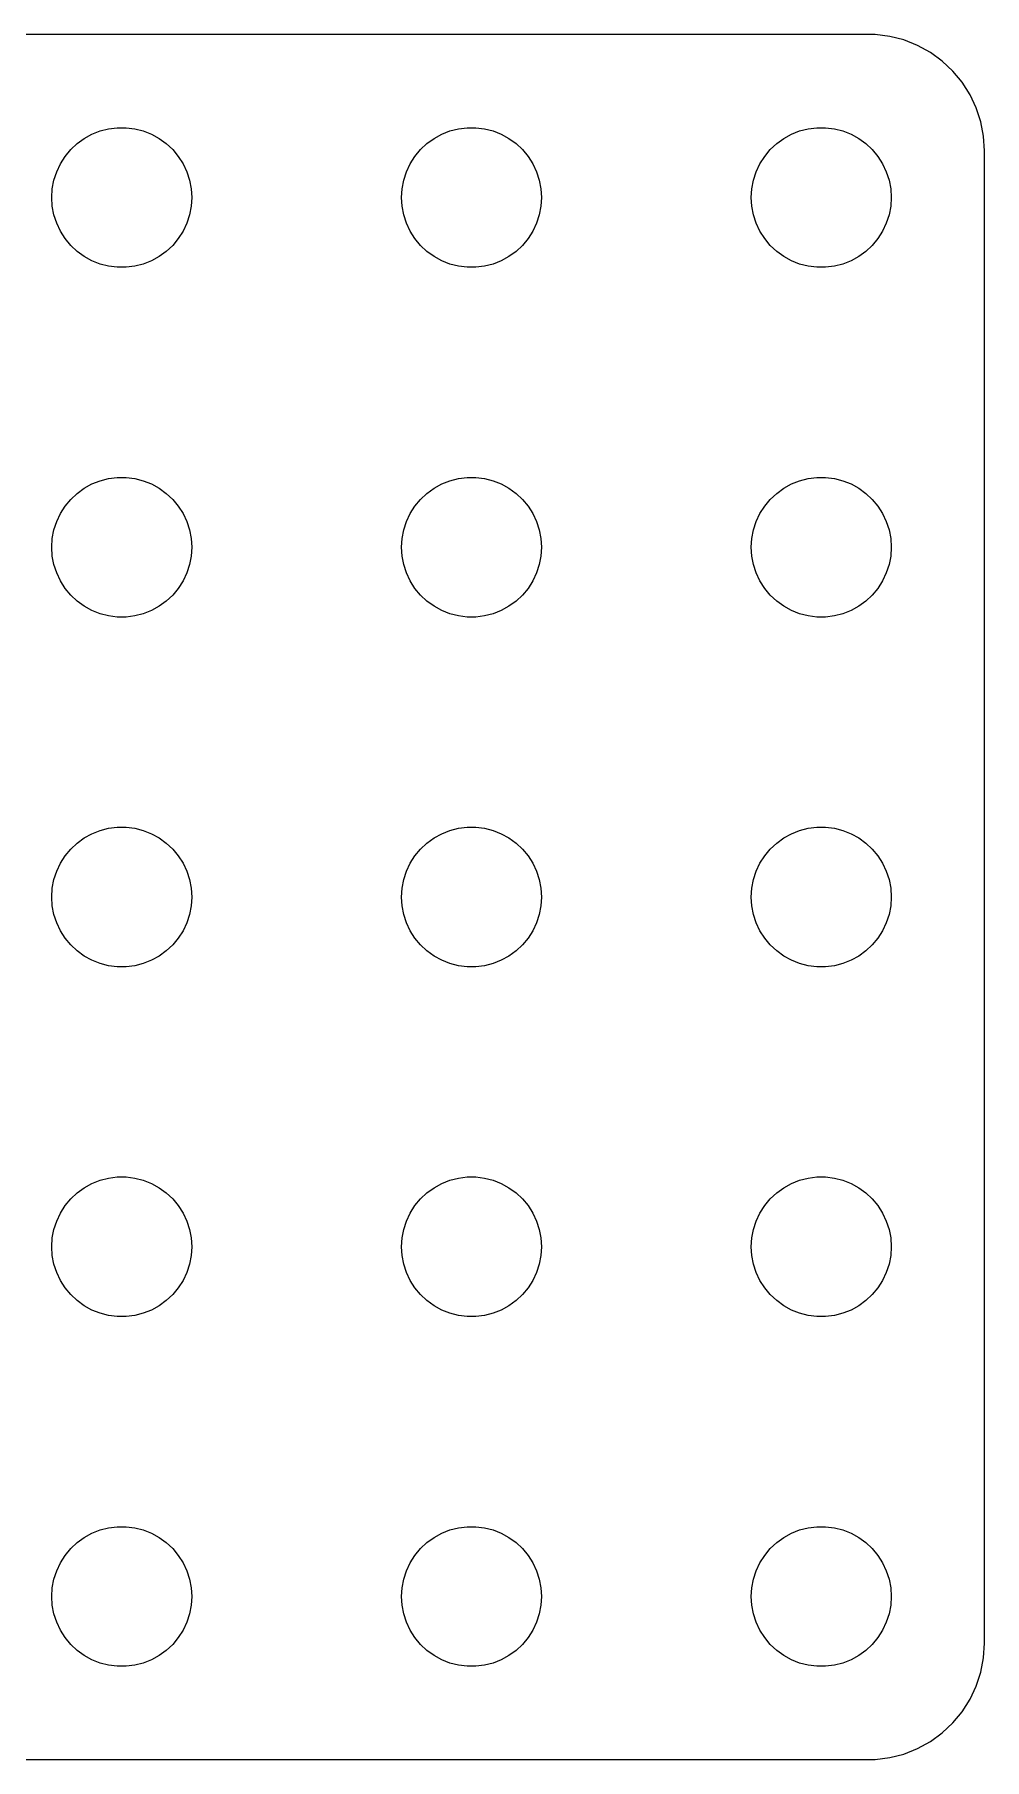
# Model space of a CAD drawing. Header units: metres. Extents: x -37 to 37, y 383 to 793.
# Drawn here: x -3.7 to 37, y 467 to 541 of the extents above; entities that cross this region are included whole.
import ezdxf

# ---------------------------------------------------------------- set-up
doc = ezdxf.new("R2010")
doc.units = ezdxf.units.M

msp = doc.modelspace()

# ---------------------------------------------------------------- linework, layer by layer
for p, q in [((32.3139, 540.99), (-32.3139, 540.99)), ((32.9369, 540.911), (32.3139, 540.99)), ((33.5451, 540.755), (32.9369, 540.911)), ((34.1289, 540.524), (33.5451, 540.755)), ((34.6791, 540.222), (34.1289, 540.524)), ((35.1871, 539.853), (34.6791, 540.222)), ((35.6448, 539.423), (35.1871, 539.853)), ((36.0451, 538.939), (35.6448, 539.423)), ((36.3815, 538.409), (36.0451, 538.939)), ((36.6489, 537.841), (36.3815, 538.409)), ((36.8429, 537.243), (36.6489, 537.841)), ((36.9606, 536.627), (36.8429, 537.243)), ((-1.91226, 536.312), (-1.60747, 536.533)), ((-1.60747, 536.533), (-1.27733, 536.714)), ((-1.27733, 536.714), (-0.92705, 536.853)), ((-0.92705, 536.853), (-0.56213, 536.947)), ((-0.56213, 536.947), (-0.18837, 536.994)), ((-0.18837, 536.994), (0.18837, 536.994)), ((0.18837, 536.994), (0.56213, 536.947)), ((0.56213, 536.947), (0.92705, 536.853)), ((0.92705, 536.853), (1.27733, 536.714)), ((1.27733, 536.714), (1.60747, 536.533)), ((1.60747, 536.533), (1.91226, 536.312)), ((13.0877, 536.312), (13.3925, 536.533)), ((13.3925, 536.533), (13.7227, 536.714)), ((13.7227, 536.714), (14.0729, 536.853)), ((14.0729, 536.853), (14.4379, 536.947)), ((14.4379, 536.947), (14.8116, 536.994)), ((14.8116, 536.994), (15.1884, 536.994)), ((15.1884, 536.994), (15.5621, 536.947)), ((15.5621, 536.947), (15.927, 536.853)), ((15.927, 536.853), (16.2773, 536.714)), ((16.2773, 536.714), (16.6075, 536.533)), ((16.6075, 536.533), (16.9123, 536.312)), ((28.0877, 536.312), (28.3925, 536.533)), ((28.3925, 536.533), (28.7227, 536.714)), ((28.7227, 536.714), (29.0729, 536.853)), ((29.0729, 536.853), (29.4379, 536.947)), ((29.4379, 536.947), (29.8116, 536.994)), ((29.8116, 536.994), (30.1884, 536.994)), ((30.1884, 536.994), (30.5621, 536.947)), ((30.5621, 536.947), (30.927, 536.853)), ((30.927, 536.853), (31.2773, 536.714)), ((31.2773, 536.714), (31.6075, 536.533)), ((31.6075, 536.533), (31.9123, 536.312)), ((37, 536), (36.9606, 536.627)), ((-2.62891, 535.445), (-2.42705, 535.763)), ((-2.42705, 535.763), (-2.1869, 536.054)), ((-2.1869, 536.054), (-1.91226, 536.312)), ((1.91226, 536.312), (2.1869, 536.054)), ((2.1869, 536.054), (2.42705, 535.763)), ((2.42705, 535.763), (2.62891, 535.445)), ((12.3711, 535.445), (12.5729, 535.763)), ((12.5729, 535.763), (12.8131, 536.054)), ((12.8131, 536.054), (13.0877, 536.312)), ((16.9123, 536.312), (17.1869, 536.054)), ((17.1869, 536.054), (17.427, 535.763)), ((17.427, 535.763), (17.6289, 535.445)), ((27.3711, 535.445), (27.5729, 535.763)), ((27.5729, 535.763), (27.8131, 536.054)), ((27.8131, 536.054), (28.0877, 536.312)), ((31.9123, 536.312), (32.1869, 536.054)), ((32.1869, 536.054), (32.427, 535.763)), ((32.427, 535.763), (32.6289, 535.445)), ((37, 472), (37, 536)), ((-2.90575, 534.746), (-2.78932, 535.104)), ((-2.78932, 535.104), (-2.62891, 535.445)), ((2.62891, 535.445), (2.78932, 535.104)), ((2.78932, 535.104), (2.90575, 534.746)), ((12.0942, 534.746), (12.2107, 535.104)), ((12.2107, 535.104), (12.3711, 535.445)), ((17.6289, 535.445), (17.7893, 535.104)), ((17.7893, 535.104), (17.9057, 534.746)), ((27.0942, 534.746), (27.2107, 535.104)), ((27.2107, 535.104), (27.3711, 535.445)), ((32.6289, 535.445), (32.7893, 535.104)), ((32.7893, 535.104), (32.9057, 534.746)), ((-3, 534), (-2.97633, 534.376)), ((-2.97633, 534.376), (-2.90575, 534.746)), ((2.90575, 534.746), (2.97633, 534.376)), ((2.97633, 534.376), (3, 534)), ((12, 534), (12.0237, 534.376)), ((12.0237, 534.376), (12.0942, 534.746)), ((17.9057, 534.746), (17.9763, 534.376)), ((17.9763, 534.376), (18, 534)), ((27, 534), (27.0237, 534.376)), ((27.0237, 534.376), (27.0942, 534.746)), ((32.9057, 534.746), (32.9763, 534.376)), ((32.9763, 534.376), (33, 534)), ((-2.97633, 533.624), (-3, 534)), ((-2.90575, 533.254), (-2.97633, 533.624)), ((2.97633, 533.624), (2.90575, 533.254)), ((3, 534), (2.97633, 533.624)), ((12.0237, 533.624), (12, 534)), ((12.0942, 533.254), (12.0237, 533.624)), ((17.9763, 533.624), (17.9057, 533.254)), ((18, 534), (17.9763, 533.624)), ((27.0237, 533.624), (27, 534)), ((27.0942, 533.254), (27.0237, 533.624)), ((32.9763, 533.624), (32.9057, 533.254)), ((33, 534), (32.9763, 533.624)), ((-2.78932, 532.896), (-2.90575, 533.254)), ((-2.62891, 532.555), (-2.78932, 532.896)), ((2.78932, 532.896), (2.62891, 532.555)), ((2.90575, 533.254), (2.78932, 532.896)), ((12.2107, 532.896), (12.0942, 533.254)), ((12.3711, 532.555), (12.2107, 532.896)), ((17.7893, 532.896), (17.6289, 532.555)), ((17.9057, 533.254), (17.7893, 532.896)), ((27.2107, 532.896), (27.0942, 533.254)), ((27.3711, 532.555), (27.2107, 532.896)), ((32.7893, 532.896), (32.6289, 532.555)), ((32.9057, 533.254), (32.7893, 532.896)), ((-2.42705, 532.237), (-2.62891, 532.555)), ((-2.1869, 531.946), (-2.42705, 532.237)), ((-1.91226, 531.688), (-2.1869, 531.946)), ((2.1869, 531.946), (1.91226, 531.688)), ((2.42705, 532.237), (2.1869, 531.946)), ((2.62891, 532.555), (2.42705, 532.237)), ((12.5729, 532.237), (12.3711, 532.555)), ((12.8131, 531.946), (12.5729, 532.237)), ((13.0877, 531.688), (12.8131, 531.946)), ((17.1869, 531.946), (16.9123, 531.688)), ((17.427, 532.237), (17.1869, 531.946)), ((17.6289, 532.555), (17.427, 532.237)), ((27.5729, 532.237), (27.3711, 532.555)), ((27.8131, 531.946), (27.5729, 532.237)), ((28.0877, 531.688), (27.8131, 531.946)), ((32.1869, 531.946), (31.9123, 531.688)), ((32.427, 532.237), (32.1869, 531.946)), ((32.6289, 532.555), (32.427, 532.237)), ((-1.60747, 531.467), (-1.91226, 531.688)), ((-1.27733, 531.286), (-1.60747, 531.467)), ((-0.92705, 531.147), (-1.27733, 531.286)), ((1.27733, 531.286), (0.92705, 531.147)), ((1.60747, 531.467), (1.27733, 531.286)), ((1.91226, 531.688), (1.60747, 531.467)), ((13.3925, 531.467), (13.0877, 531.688)), ((13.7227, 531.286), (13.3925, 531.467)), ((14.0729, 531.147), (13.7227, 531.286)), ((16.2773, 531.286), (15.927, 531.147)), ((16.6075, 531.467), (16.2773, 531.286)), ((16.9123, 531.688), (16.6075, 531.467)), ((28.3925, 531.467), (28.0877, 531.688)), ((28.7227, 531.286), (28.3925, 531.467)), ((29.0729, 531.147), (28.7227, 531.286)), ((31.2773, 531.286), (30.927, 531.147)), ((31.6075, 531.467), (31.2773, 531.286)), ((31.9123, 531.688), (31.6075, 531.467)), ((-0.56213, 531.053), (-0.92705, 531.147)), ((-0.18837, 531.006), (-0.56213, 531.053)), ((0.18837, 531.006), (-0.18837, 531.006)), ((0.56213, 531.053), (0.18837, 531.006)), ((0.92705, 531.147), (0.56213, 531.053)), ((14.4379, 531.053), (14.0729, 531.147)), ((14.8116, 531.006), (14.4379, 531.053)), ((15.1884, 531.006), (14.8116, 531.006)), ((15.5621, 531.053), (15.1884, 531.006)), ((15.927, 531.147), (15.5621, 531.053)), ((29.4379, 531.053), (29.0729, 531.147)), ((29.8116, 531.006), (29.4379, 531.053)), ((30.1884, 531.006), (29.8116, 531.006)), ((30.5621, 531.053), (30.1884, 531.006)), ((30.927, 531.147), (30.5621, 531.053)), ((-1.60747, 521.533), (-1.27733, 521.714)), ((-1.27733, 521.714), (-0.92705, 521.853)), ((-0.92705, 521.853), (-0.56213, 521.947)), ((-0.56213, 521.947), (-0.18837, 521.994)), ((-0.18837, 521.994), (0.18837, 521.994)), ((0.18837, 521.994), (0.56213, 521.947)), ((0.56213, 521.947), (0.92705, 521.853)), ((0.92705, 521.853), (1.27733, 521.714)), ((1.27733, 521.714), (1.60747, 521.533)), ((13.3925, 521.533), (13.7227, 521.714)), ((13.7227, 521.714), (14.0729, 521.853)), ((14.0729, 521.853), (14.4379, 521.947)), ((14.4379, 521.947), (14.8116, 521.994)), ((14.8116, 521.994), (15.1884, 521.994)), ((15.1884, 521.994), (15.5621, 521.947)), ((15.5621, 521.947), (15.927, 521.853)), ((15.927, 521.853), (16.2773, 521.714)), ((16.2773, 521.714), (16.6075, 521.533)), ((28.3925, 521.533), (28.7227, 521.714)), ((28.7227, 521.714), (29.0729, 521.853)), ((29.0729, 521.853), (29.4379, 521.947)), ((29.4379, 521.947), (29.8116, 521.994)), ((29.8116, 521.994), (30.1884, 521.994)), ((30.1884, 521.994), (30.5621, 521.947)), ((30.5621, 521.947), (30.927, 521.853)), ((30.927, 521.853), (31.2773, 521.714)), ((31.2773, 521.714), (31.6075, 521.533)), ((-2.42705, 520.763), (-2.1869, 521.054)), ((-2.1869, 521.054), (-1.91226, 521.312)), ((-1.91226, 521.312), (-1.60747, 521.533)), ((1.60747, 521.533), (1.91226, 521.312)), ((1.91226, 521.312), (2.1869, 521.054)), ((2.1869, 521.054), (2.42705, 520.763)), ((12.5729, 520.763), (12.8131, 521.054)), ((12.8131, 521.054), (13.0877, 521.312)), ((13.0877, 521.312), (13.3925, 521.533)), ((16.6075, 521.533), (16.9123, 521.312)), ((16.9123, 521.312), (17.1869, 521.054)), ((17.1869, 521.054), (17.427, 520.763)), ((27.5729, 520.763), (27.8131, 521.054)), ((27.8131, 521.054), (28.0877, 521.312)), ((28.0877, 521.312), (28.3925, 521.533)), ((31.6075, 521.533), (31.9123, 521.312)), ((31.9123, 521.312), (32.1869, 521.054)), ((32.1869, 521.054), (32.427, 520.763)), ((-2.90575, 519.746), (-2.78932, 520.104)), ((-2.78932, 520.104), (-2.62891, 520.445)), ((-2.62891, 520.445), (-2.42705, 520.763)), ((2.42705, 520.763), (2.62891, 520.445)), ((2.62891, 520.445), (2.78932, 520.104)), ((2.78932, 520.104), (2.90575, 519.746)), ((12.0942, 519.746), (12.2107, 520.104)), ((12.2107, 520.104), (12.3711, 520.445)), ((12.3711, 520.445), (12.5729, 520.763)), ((17.427, 520.763), (17.6289, 520.445)), ((17.6289, 520.445), (17.7893, 520.104)), ((17.7893, 520.104), (17.9057, 519.746)), ((27.0942, 519.746), (27.2107, 520.104)), ((27.2107, 520.104), (27.3711, 520.445)), ((27.3711, 520.445), (27.5729, 520.763)), ((32.427, 520.763), (32.6289, 520.445)), ((32.6289, 520.445), (32.7893, 520.104)), ((32.7893, 520.104), (32.9057, 519.746)), ((-3, 519), (-2.97633, 519.376)), ((-2.97633, 519.376), (-2.90575, 519.746)), ((2.90575, 519.746), (2.97633, 519.376)), ((2.97633, 519.376), (3, 519)), ((12, 519), (12.0237, 519.376)), ((12.0237, 519.376), (12.0942, 519.746)), ((17.9057, 519.746), (17.9763, 519.376)), ((17.9763, 519.376), (18, 519)), ((27, 519), (27.0237, 519.376)), ((27.0237, 519.376), (27.0942, 519.746)), ((32.9057, 519.746), (32.9763, 519.376)), ((32.9763, 519.376), (33, 519)), ((-2.97633, 518.624), (-3, 519)), ((-2.90575, 518.254), (-2.97633, 518.624)), ((2.97633, 518.624), (2.90575, 518.254)), ((3, 519), (2.97633, 518.624)), ((12.0237, 518.624), (12, 519)), ((12.0942, 518.254), (12.0237, 518.624)), ((17.9763, 518.624), (17.9057, 518.254)), ((18, 519), (17.9763, 518.624)), ((27.0237, 518.624), (27, 519)), ((27.0942, 518.254), (27.0237, 518.624)), ((32.9763, 518.624), (32.9057, 518.254)), ((33, 519), (32.9763, 518.624)), ((-2.78932, 517.896), (-2.90575, 518.254)), ((-2.62891, 517.555), (-2.78932, 517.896)), ((2.78932, 517.896), (2.62891, 517.555)), ((2.90575, 518.254), (2.78932, 517.896)), ((12.2107, 517.896), (12.0942, 518.254)), ((12.3711, 517.555), (12.2107, 517.896)), ((17.7893, 517.896), (17.6289, 517.555)), ((17.9057, 518.254), (17.7893, 517.896)), ((27.2107, 517.896), (27.0942, 518.254)), ((27.3711, 517.555), (27.2107, 517.896)), ((32.7893, 517.896), (32.6289, 517.555)), ((32.9057, 518.254), (32.7893, 517.896)), ((-2.42705, 517.237), (-2.62891, 517.555)), ((-2.1869, 516.946), (-2.42705, 517.237)), ((2.42705, 517.237), (2.1869, 516.946)), ((2.62891, 517.555), (2.42705, 517.237)), ((12.5729, 517.237), (12.3711, 517.555)), ((12.8131, 516.946), (12.5729, 517.237)), ((17.427, 517.237), (17.1869, 516.946)), ((17.6289, 517.555), (17.427, 517.237)), ((27.5729, 517.237), (27.3711, 517.555)), ((27.8131, 516.946), (27.5729, 517.237)), ((32.427, 517.237), (32.1869, 516.946)), ((32.6289, 517.555), (32.427, 517.237)), ((-1.91226, 516.688), (-2.1869, 516.946)), ((-1.60747, 516.467), (-1.91226, 516.688)), ((-1.27733, 516.286), (-1.60747, 516.467)), ((1.60747, 516.467), (1.27733, 516.286)), ((1.91226, 516.688), (1.60747, 516.467)), ((2.1869, 516.946), (1.91226, 516.688)), ((13.0877, 516.688), (12.8131, 516.946)), ((13.3925, 516.467), (13.0877, 516.688)), ((13.7227, 516.286), (13.3925, 516.467)), ((16.6075, 516.467), (16.2773, 516.286)), ((16.9123, 516.688), (16.6075, 516.467)), ((17.1869, 516.946), (16.9123, 516.688)), ((28.0877, 516.688), (27.8131, 516.946)), ((28.3925, 516.467), (28.0877, 516.688)), ((28.7227, 516.286), (28.3925, 516.467)), ((31.6075, 516.467), (31.2773, 516.286)), ((31.9123, 516.688), (31.6075, 516.467)), ((32.1869, 516.946), (31.9123, 516.688)), ((-0.92705, 516.147), (-1.27733, 516.286)), ((-0.56213, 516.053), (-0.92705, 516.147)), ((-0.18837, 516.006), (-0.56213, 516.053)), ((0.18837, 516.006), (-0.18837, 516.006)), ((0.56213, 516.053), (0.18837, 516.006)), ((0.92705, 516.147), (0.56213, 516.053)), ((1.27733, 516.286), (0.92705, 516.147)), ((14.0729, 516.147), (13.7227, 516.286)), ((14.4379, 516.053), (14.0729, 516.147)), ((14.8116, 516.006), (14.4379, 516.053)), ((15.1884, 516.006), (14.8116, 516.006)), ((15.5621, 516.053), (15.1884, 516.006)), ((15.927, 516.147), (15.5621, 516.053)), ((16.2773, 516.286), (15.927, 516.147)), ((29.0729, 516.147), (28.7227, 516.286)), ((29.4379, 516.053), (29.0729, 516.147)), ((29.8116, 516.006), (29.4379, 516.053)), ((30.1884, 516.006), (29.8116, 516.006)), ((30.5621, 516.053), (30.1884, 516.006)), ((30.927, 516.147), (30.5621, 516.053)), ((31.2773, 516.286), (30.927, 516.147)), ((-1.27733, 506.714), (-0.92705, 506.853)), ((-0.92705, 506.853), (-0.56213, 506.947)), ((-0.56213, 506.947), (-0.18837, 506.994)), ((-0.18837, 506.994), (0.18837, 506.994)), ((0.18837, 506.994), (0.56213, 506.947)), ((0.56213, 506.947), (0.92705, 506.853)), ((0.92705, 506.853), (1.27733, 506.714)), ((13.7227, 506.714), (14.0729, 506.853)), ((14.0729, 506.853), (14.4379, 506.947)), ((14.4379, 506.947), (14.8116, 506.994)), ((14.8116, 506.994), (15.1884, 506.994)), ((15.1884, 506.994), (15.5621, 506.947)), ((15.5621, 506.947), (15.927, 506.853)), ((15.927, 506.853), (16.2773, 506.714)), ((28.7227, 506.714), (29.0729, 506.853)), ((29.0729, 506.853), (29.4379, 506.947)), ((29.4379, 506.947), (29.8116, 506.994)), ((29.8116, 506.994), (30.1884, 506.994)), ((30.1884, 506.994), (30.5621, 506.947)), ((30.5621, 506.947), (30.927, 506.853)), ((30.927, 506.853), (31.2773, 506.714)), ((-2.42705, 505.763), (-2.1869, 506.054)), ((-2.1869, 506.054), (-1.91226, 506.312)), ((-1.91226, 506.312), (-1.60747, 506.533)), ((-1.60747, 506.533), (-1.27733, 506.714)), ((1.27733, 506.714), (1.60747, 506.533)), ((1.60747, 506.533), (1.91226, 506.312)), ((1.91226, 506.312), (2.1869, 506.054)), ((2.1869, 506.054), (2.42705, 505.763)), ((12.5729, 505.763), (12.8131, 506.054)), ((12.8131, 506.054), (13.0877, 506.312)), ((13.0877, 506.312), (13.3925, 506.533)), ((13.3925, 506.533), (13.7227, 506.714)), ((16.2773, 506.714), (16.6075, 506.533)), ((16.6075, 506.533), (16.9123, 506.312)), ((16.9123, 506.312), (17.1869, 506.054)), ((17.1869, 506.054), (17.427, 505.763)), ((27.5729, 505.763), (27.8131, 506.054)), ((27.8131, 506.054), (28.0877, 506.312)), ((28.0877, 506.312), (28.3925, 506.533)), ((28.3925, 506.533), (28.7227, 506.714)), ((31.2773, 506.714), (31.6075, 506.533)), ((31.6075, 506.533), (31.9123, 506.312)), ((31.9123, 506.312), (32.1869, 506.054)), ((32.1869, 506.054), (32.427, 505.763)), ((-2.78932, 505.104), (-2.62891, 505.445)), ((-2.62891, 505.445), (-2.42705, 505.763)), ((2.42705, 505.763), (2.62891, 505.445)), ((2.62891, 505.445), (2.78932, 505.104)), ((12.2107, 505.104), (12.3711, 505.445)), ((12.3711, 505.445), (12.5729, 505.763)), ((17.427, 505.763), (17.6289, 505.445)), ((17.6289, 505.445), (17.7893, 505.104)), ((27.2107, 505.104), (27.3711, 505.445)), ((27.3711, 505.445), (27.5729, 505.763)), ((32.427, 505.763), (32.6289, 505.445)), ((32.6289, 505.445), (32.7893, 505.104)), ((-2.97633, 504.376), (-2.90575, 504.746)), ((-2.90575, 504.746), (-2.78932, 505.104)), ((2.78932, 505.104), (2.90575, 504.746)), ((2.90575, 504.746), (2.97633, 504.376)), ((12.0237, 504.376), (12.0942, 504.746)), ((12.0942, 504.746), (12.2107, 505.104)), ((17.7893, 505.104), (17.9057, 504.746)), ((17.9057, 504.746), (17.9763, 504.376)), ((27.0237, 504.376), (27.0942, 504.746)), ((27.0942, 504.746), (27.2107, 505.104)), ((32.7893, 505.104), (32.9057, 504.746)), ((32.9057, 504.746), (32.9763, 504.376)), ((-3, 504), (-2.97633, 504.376)), ((-2.97633, 503.624), (-3, 504)), ((2.97633, 504.376), (3, 504)), ((3, 504), (2.97633, 503.624)), ((12, 504), (12.0237, 504.376)), ((12.0237, 503.624), (12, 504)), ((17.9763, 504.376), (18, 504)), ((18, 504), (17.9763, 503.624)), ((27, 504), (27.0237, 504.376)), ((27.0237, 503.624), (27, 504)), ((32.9763, 504.376), (33, 504)), ((33, 504), (32.9763, 503.624)), ((-2.90575, 503.254), (-2.97633, 503.624)), ((-2.78932, 502.896), (-2.90575, 503.254)), ((2.90575, 503.254), (2.78932, 502.896)), ((2.97633, 503.624), (2.90575, 503.254)), ((12.0942, 503.254), (12.0237, 503.624)), ((12.2107, 502.896), (12.0942, 503.254)), ((17.9057, 503.254), (17.7893, 502.896)), ((17.9763, 503.624), (17.9057, 503.254)), ((27.0942, 503.254), (27.0237, 503.624)), ((27.2107, 502.896), (27.0942, 503.254)), ((32.9057, 503.254), (32.7893, 502.896)), ((32.9763, 503.624), (32.9057, 503.254)), ((-2.62891, 502.555), (-2.78932, 502.896)), ((-2.42705, 502.237), (-2.62891, 502.555)), ((2.62891, 502.555), (2.42705, 502.237)), ((2.78932, 502.896), (2.62891, 502.555)), ((12.3711, 502.555), (12.2107, 502.896)), ((12.5729, 502.237), (12.3711, 502.555)), ((17.6289, 502.555), (17.427, 502.237)), ((17.7893, 502.896), (17.6289, 502.555)), ((27.3711, 502.555), (27.2107, 502.896)), ((27.5729, 502.237), (27.3711, 502.555)), ((32.6289, 502.555), (32.427, 502.237)), ((32.7893, 502.896), (32.6289, 502.555)), ((-2.1869, 501.946), (-2.42705, 502.237)), ((-1.91226, 501.688), (-2.1869, 501.946)), ((-1.60747, 501.467), (-1.91226, 501.688)), ((1.91226, 501.688), (1.60747, 501.467)), ((2.1869, 501.946), (1.91226, 501.688)), ((2.42705, 502.237), (2.1869, 501.946)), ((12.8131, 501.946), (12.5729, 502.237)), ((13.0877, 501.688), (12.8131, 501.946)), ((13.3925, 501.467), (13.0877, 501.688)), ((16.9123, 501.688), (16.6075, 501.467)), ((17.1869, 501.946), (16.9123, 501.688)), ((17.427, 502.237), (17.1869, 501.946)), ((27.8131, 501.946), (27.5729, 502.237)), ((28.0877, 501.688), (27.8131, 501.946)), ((28.3925, 501.467), (28.0877, 501.688)), ((31.9123, 501.688), (31.6075, 501.467)), ((32.1869, 501.946), (31.9123, 501.688)), ((32.427, 502.237), (32.1869, 501.946)), ((-1.27733, 501.286), (-1.60747, 501.467)), ((-0.92705, 501.147), (-1.27733, 501.286)), ((-0.56213, 501.053), (-0.92705, 501.147)), ((-0.18837, 501.006), (-0.56213, 501.053)), ((0.18837, 501.006), (-0.18837, 501.006)), ((0.56213, 501.053), (0.18837, 501.006)), ((0.92705, 501.147), (0.56213, 501.053)), ((1.27733, 501.286), (0.92705, 501.147)), ((1.60747, 501.467), (1.27733, 501.286)), ((13.7227, 501.286), (13.3925, 501.467)), ((14.0729, 501.147), (13.7227, 501.286)), ((14.4379, 501.053), (14.0729, 501.147)), ((14.8116, 501.006), (14.4379, 501.053)), ((15.1884, 501.006), (14.8116, 501.006)), ((15.5621, 501.053), (15.1884, 501.006)), ((15.927, 501.147), (15.5621, 501.053)), ((16.2773, 501.286), (15.927, 501.147)), ((16.6075, 501.467), (16.2773, 501.286)), ((28.7227, 501.286), (28.3925, 501.467)), ((29.0729, 501.147), (28.7227, 501.286)), ((29.4379, 501.053), (29.0729, 501.147)), ((29.8116, 501.006), (29.4379, 501.053)), ((30.1884, 501.006), (29.8116, 501.006)), ((30.5621, 501.053), (30.1884, 501.006)), ((30.927, 501.147), (30.5621, 501.053)), ((31.2773, 501.286), (30.927, 501.147)), ((31.6075, 501.467), (31.2773, 501.286)), ((-0.56213, 491.947), (-0.18837, 491.994)), ((-0.18837, 491.994), (0.18837, 491.994)), ((0.18837, 491.994), (0.56213, 491.947)), ((14.4379, 491.947), (14.8116, 491.994)), ((14.8116, 491.994), (15.1884, 491.994)), ((15.1884, 491.994), (15.5621, 491.947)), ((29.4379, 491.947), (29.8116, 491.994)), ((29.8116, 491.994), (30.1884, 491.994)), ((30.1884, 491.994), (30.5621, 491.947)), ((-2.1869, 491.054), (-1.91226, 491.312)), ((-1.91226, 491.312), (-1.60747, 491.533)), ((-1.60747, 491.533), (-1.27733, 491.714)), ((-1.27733, 491.714), (-0.92705, 491.853)), ((-0.92705, 491.853), (-0.56213, 491.947)), ((0.56213, 491.947), (0.92705, 491.853)), ((0.92705, 491.853), (1.27733, 491.714)), ((1.27733, 491.714), (1.60747, 491.533)), ((1.60747, 491.533), (1.91226, 491.312)), ((1.91226, 491.312), (2.1869, 491.054)), ((12.8131, 491.054), (13.0877, 491.312)), ((13.0877, 491.312), (13.3925, 491.533)), ((13.3925, 491.533), (13.7227, 491.714)), ((13.7227, 491.714), (14.0729, 491.853)), ((14.0729, 491.853), (14.4379, 491.947)), ((15.5621, 491.947), (15.927, 491.853)), ((15.927, 491.853), (16.2773, 491.714)), ((16.2773, 491.714), (16.6075, 491.533)), ((16.6075, 491.533), (16.9123, 491.312)), ((16.9123, 491.312), (17.1869, 491.054)), ((27.8131, 491.054), (28.0877, 491.312)), ((28.0877, 491.312), (28.3925, 491.533)), ((28.3925, 491.533), (28.7227, 491.714)), ((28.7227, 491.714), (29.0729, 491.853)), ((29.0729, 491.853), (29.4379, 491.947)), ((30.5621, 491.947), (30.927, 491.853)), ((30.927, 491.853), (31.2773, 491.714)), ((31.2773, 491.714), (31.6075, 491.533)), ((31.6075, 491.533), (31.9123, 491.312)), ((31.9123, 491.312), (32.1869, 491.054)), ((-2.62891, 490.445), (-2.42705, 490.763)), ((-2.42705, 490.763), (-2.1869, 491.054)), ((2.1869, 491.054), (2.42705, 490.763)), ((2.42705, 490.763), (2.62891, 490.445)), ((12.3711, 490.445), (12.5729, 490.763)), ((12.5729, 490.763), (12.8131, 491.054)), ((17.1869, 491.054), (17.427, 490.763)), ((17.427, 490.763), (17.6289, 490.445)), ((27.3711, 490.445), (27.5729, 490.763)), ((27.5729, 490.763), (27.8131, 491.054)), ((32.1869, 491.054), (32.427, 490.763)), ((32.427, 490.763), (32.6289, 490.445)), ((-2.90575, 489.746), (-2.78932, 490.104)), ((-2.78932, 490.104), (-2.62891, 490.445)), ((2.62891, 490.445), (2.78932, 490.104)), ((2.78932, 490.104), (2.90575, 489.746)), ((12.0942, 489.746), (12.2107, 490.104)), ((12.2107, 490.104), (12.3711, 490.445)), ((17.6289, 490.445), (17.7893, 490.104)), ((17.7893, 490.104), (17.9057, 489.746)), ((27.0942, 489.746), (27.2107, 490.104)), ((27.2107, 490.104), (27.3711, 490.445)), ((32.6289, 490.445), (32.7893, 490.104)), ((32.7893, 490.104), (32.9057, 489.746)), ((-3, 489), (-2.97633, 489.376)), ((-2.97633, 489.376), (-2.90575, 489.746)), ((2.90575, 489.746), (2.97633, 489.376)), ((2.97633, 489.376), (3, 489)), ((12, 489), (12.0237, 489.376)), ((12.0237, 489.376), (12.0942, 489.746)), ((17.9057, 489.746), (17.9763, 489.376)), ((17.9763, 489.376), (18, 489)), ((27, 489), (27.0237, 489.376)), ((27.0237, 489.376), (27.0942, 489.746)), ((32.9057, 489.746), (32.9763, 489.376)), ((32.9763, 489.376), (33, 489)), ((-2.97633, 488.624), (-3, 489)), ((-2.90575, 488.254), (-2.97633, 488.624)), ((2.97633, 488.624), (2.90575, 488.254)), ((3, 489), (2.97633, 488.624)), ((12.0237, 488.624), (12, 489)), ((12.0942, 488.254), (12.0237, 488.624)), ((17.9763, 488.624), (17.9057, 488.254)), ((18, 489), (17.9763, 488.624)), ((27.0237, 488.624), (27, 489)), ((27.0942, 488.254), (27.0237, 488.624)), ((32.9763, 488.624), (32.9057, 488.254)), ((33, 489), (32.9763, 488.624)), ((-2.78932, 487.896), (-2.90575, 488.254)), ((-2.62891, 487.555), (-2.78932, 487.896)), ((-2.42705, 487.237), (-2.62891, 487.555)), ((2.62891, 487.555), (2.42705, 487.237)), ((2.78932, 487.896), (2.62891, 487.555)), ((2.90575, 488.254), (2.78932, 487.896)), ((12.2107, 487.896), (12.0942, 488.254)), ((12.3711, 487.555), (12.2107, 487.896)), ((12.5729, 487.237), (12.3711, 487.555)), ((17.6289, 487.555), (17.427, 487.237)), ((17.7893, 487.896), (17.6289, 487.555)), ((17.9057, 488.254), (17.7893, 487.896)), ((27.2107, 487.896), (27.0942, 488.254)), ((27.3711, 487.555), (27.2107, 487.896)), ((27.5729, 487.237), (27.3711, 487.555)), ((32.6289, 487.555), (32.427, 487.237)), ((32.7893, 487.896), (32.6289, 487.555)), ((32.9057, 488.254), (32.7893, 487.896)), ((-2.1869, 486.946), (-2.42705, 487.237)), ((-1.91226, 486.688), (-2.1869, 486.946)), ((2.1869, 486.946), (1.91226, 486.688)), ((2.42705, 487.237), (2.1869, 486.946)), ((12.8131, 486.946), (12.5729, 487.237)), ((13.0877, 486.688), (12.8131, 486.946)), ((17.1869, 486.946), (16.9123, 486.688)), ((17.427, 487.237), (17.1869, 486.946)), ((27.8131, 486.946), (27.5729, 487.237)), ((28.0877, 486.688), (27.8131, 486.946)), ((32.1869, 486.946), (31.9123, 486.688)), ((32.427, 487.237), (32.1869, 486.946)), ((-1.60747, 486.467), (-1.91226, 486.688)), ((-1.27733, 486.286), (-1.60747, 486.467)), ((-0.92705, 486.147), (-1.27733, 486.286)), ((-0.56213, 486.053), (-0.92705, 486.147)), ((-0.18837, 486.006), (-0.56213, 486.053)), ((0.56213, 486.053), (0.18837, 486.006)), ((0.92705, 486.147), (0.56213, 486.053)), ((1.27733, 486.286), (0.92705, 486.147)), ((1.60747, 486.467), (1.27733, 486.286)), ((1.91226, 486.688), (1.60747, 486.467)), ((13.3925, 486.467), (13.0877, 486.688)), ((13.7227, 486.286), (13.3925, 486.467)), ((14.0729, 486.147), (13.7227, 486.286)), ((14.4379, 486.053), (14.0729, 486.147)), ((14.8116, 486.006), (14.4379, 486.053)), ((15.5621, 486.053), (15.1884, 486.006)), ((15.927, 486.147), (15.5621, 486.053)), ((16.2773, 486.286), (15.927, 486.147)), ((16.6075, 486.467), (16.2773, 486.286)), ((16.9123, 486.688), (16.6075, 486.467)), ((28.3925, 486.467), (28.0877, 486.688)), ((28.7227, 486.286), (28.3925, 486.467)), ((29.0729, 486.147), (28.7227, 486.286)), ((29.4379, 486.053), (29.0729, 486.147)), ((29.8116, 486.006), (29.4379, 486.053)), ((30.5621, 486.053), (30.1884, 486.006)), ((30.927, 486.147), (30.5621, 486.053)), ((31.2773, 486.286), (30.927, 486.147)), ((31.6075, 486.467), (31.2773, 486.286)), ((31.9123, 486.688), (31.6075, 486.467)), ((0.18837, 486.006), (-0.18837, 486.006)), ((15.1884, 486.006), (14.8116, 486.006)), ((30.1884, 486.006), (29.8116, 486.006)), ((-1.91226, 476.312), (-1.60747, 476.533)), ((-1.60747, 476.533), (-1.27733, 476.714)), ((-1.27733, 476.714), (-0.92705, 476.853)), ((-0.92705, 476.853), (-0.56213, 476.947)), ((-0.56213, 476.947), (-0.18837, 476.994)), ((-0.18837, 476.994), (0.18837, 476.994)), ((0.18837, 476.994), (0.56213, 476.947)), ((0.56213, 476.947), (0.92705, 476.853)), ((0.92705, 476.853), (1.27733, 476.714)), ((1.27733, 476.714), (1.60747, 476.533)), ((1.60747, 476.533), (1.91226, 476.312)), ((13.0877, 476.312), (13.3925, 476.533)), ((13.3925, 476.533), (13.7227, 476.714)), ((13.7227, 476.714), (14.0729, 476.853)), ((14.0729, 476.853), (14.4379, 476.947)), ((14.4379, 476.947), (14.8116, 476.994)), ((14.8116, 476.994), (15.1884, 476.994)), ((15.1884, 476.994), (15.5621, 476.947)), ((15.5621, 476.947), (15.927, 476.853)), ((15.927, 476.853), (16.2773, 476.714)), ((16.2773, 476.714), (16.6075, 476.533)), ((16.6075, 476.533), (16.9123, 476.312)), ((28.0877, 476.312), (28.3925, 476.533)), ((28.3925, 476.533), (28.7227, 476.714)), ((28.7227, 476.714), (29.0729, 476.853)), ((29.0729, 476.853), (29.4379, 476.947)), ((29.4379, 476.947), (29.8116, 476.994)), ((29.8116, 476.994), (30.1884, 476.994)), ((30.1884, 476.994), (30.5621, 476.947)), ((30.5621, 476.947), (30.927, 476.853)), ((30.927, 476.853), (31.2773, 476.714)), ((31.2773, 476.714), (31.6075, 476.533)), ((31.6075, 476.533), (31.9123, 476.312)), ((-2.62891, 475.445), (-2.42705, 475.763)), ((-2.42705, 475.763), (-2.1869, 476.054)), ((-2.1869, 476.054), (-1.91226, 476.312)), ((1.91226, 476.312), (2.1869, 476.054)), ((2.1869, 476.054), (2.42705, 475.763)), ((2.42705, 475.763), (2.62891, 475.445)), ((12.3711, 475.445), (12.5729, 475.763)), ((12.5729, 475.763), (12.8131, 476.054)), ((12.8131, 476.054), (13.0877, 476.312)), ((16.9123, 476.312), (17.1869, 476.054)), ((17.1869, 476.054), (17.427, 475.763)), ((17.427, 475.763), (17.6289, 475.445)), ((27.3711, 475.445), (27.5729, 475.763)), ((27.5729, 475.763), (27.8131, 476.054)), ((27.8131, 476.054), (28.0877, 476.312)), ((31.9123, 476.312), (32.1869, 476.054)), ((32.1869, 476.054), (32.427, 475.763)), ((32.427, 475.763), (32.6289, 475.445)), ((-2.90575, 474.746), (-2.78932, 475.104)), ((-2.78932, 475.104), (-2.62891, 475.445)), ((2.62891, 475.445), (2.78932, 475.104)), ((2.78932, 475.104), (2.90575, 474.746)), ((12.0942, 474.746), (12.2107, 475.104)), ((12.2107, 475.104), (12.3711, 475.445)), ((17.6289, 475.445), (17.7893, 475.104)), ((17.7893, 475.104), (17.9057, 474.746)), ((27.0942, 474.746), (27.2107, 475.104)), ((27.2107, 475.104), (27.3711, 475.445)), ((32.6289, 475.445), (32.7893, 475.104)), ((32.7893, 475.104), (32.9057, 474.746)), ((-3, 474), (-2.97633, 474.376)), ((-2.97633, 474.376), (-2.90575, 474.746)), ((2.90575, 474.746), (2.97633, 474.376)), ((2.97633, 474.376), (3, 474)), ((12, 474), (12.0237, 474.376)), ((12.0237, 474.376), (12.0942, 474.746)), ((17.9057, 474.746), (17.9763, 474.376)), ((17.9763, 474.376), (18, 474)), ((27, 474), (27.0237, 474.376)), ((27.0237, 474.376), (27.0942, 474.746)), ((32.9057, 474.746), (32.9763, 474.376)), ((32.9763, 474.376), (33, 474)), ((-2.97633, 473.624), (-3, 474)), ((-2.90575, 473.254), (-2.97633, 473.624)), ((2.97633, 473.624), (2.90575, 473.254)), ((3, 474), (2.97633, 473.624)), ((12.0237, 473.624), (12, 474)), ((12.0942, 473.254), (12.0237, 473.624)), ((17.9763, 473.624), (17.9057, 473.254)), ((18, 474), (17.9763, 473.624)), ((27.0237, 473.624), (27, 474)), ((27.0942, 473.254), (27.0237, 473.624)), ((32.9763, 473.624), (32.9057, 473.254)), ((33, 474), (32.9763, 473.624)), ((-2.78932, 472.896), (-2.90575, 473.254)), ((-2.62891, 472.555), (-2.78932, 472.896)), ((2.78932, 472.896), (2.62891, 472.555)), ((2.90575, 473.254), (2.78932, 472.896)), ((12.2107, 472.896), (12.0942, 473.254)), ((12.3711, 472.555), (12.2107, 472.896)), ((17.7893, 472.896), (17.6289, 472.555)), ((17.9057, 473.254), (17.7893, 472.896)), ((27.2107, 472.896), (27.0942, 473.254)), ((27.3711, 472.555), (27.2107, 472.896)), ((32.7893, 472.896), (32.6289, 472.555)), ((32.9057, 473.254), (32.7893, 472.896)), ((-2.42705, 472.237), (-2.62891, 472.555)), ((-2.1869, 471.946), (-2.42705, 472.237)), ((2.42705, 472.237), (2.1869, 471.946)), ((2.62891, 472.555), (2.42705, 472.237)), ((12.5729, 472.237), (12.3711, 472.555)), ((12.8131, 471.946), (12.5729, 472.237)), ((17.427, 472.237), (17.1869, 471.946)), ((17.6289, 472.555), (17.427, 472.237)), ((27.5729, 472.237), (27.3711, 472.555)), ((27.8131, 471.946), (27.5729, 472.237)), ((32.427, 472.237), (32.1869, 471.946)), ((32.6289, 472.555), (32.427, 472.237)), ((36.9606, 471.373), (37, 472)), ((-1.91226, 471.688), (-2.1869, 471.946)), ((-1.60747, 471.467), (-1.91226, 471.688)), ((-1.27733, 471.286), (-1.60747, 471.467)), ((-0.92705, 471.147), (-1.27733, 471.286)), ((1.27733, 471.286), (0.92705, 471.147)), ((1.60747, 471.467), (1.27733, 471.286)), ((1.91226, 471.688), (1.60747, 471.467)), ((2.1869, 471.946), (1.91226, 471.688)), ((13.0877, 471.688), (12.8131, 471.946)), ((13.3925, 471.467), (13.0877, 471.688)), ((13.7227, 471.286), (13.3925, 471.467)), ((14.0729, 471.147), (13.7227, 471.286)), ((16.2773, 471.286), (15.927, 471.147)), ((16.6075, 471.467), (16.2773, 471.286)), ((16.9123, 471.688), (16.6075, 471.467)), ((17.1869, 471.946), (16.9123, 471.688)), ((28.0877, 471.688), (27.8131, 471.946)), ((28.3925, 471.467), (28.0877, 471.688)), ((28.7227, 471.286), (28.3925, 471.467)), ((29.0729, 471.147), (28.7227, 471.286)), ((31.2773, 471.286), (30.927, 471.147)), ((31.6075, 471.467), (31.2773, 471.286)), ((31.9123, 471.688), (31.6075, 471.467)), ((32.1869, 471.946), (31.9123, 471.688)), ((36.8429, 470.757), (36.9606, 471.373)), ((-0.56213, 471.053), (-0.92705, 471.147)), ((-0.18837, 471.006), (-0.56213, 471.053)), ((0.18837, 471.006), (-0.18837, 471.006)), ((0.56213, 471.053), (0.18837, 471.006)), ((0.92705, 471.147), (0.56213, 471.053)), ((14.4379, 471.053), (14.0729, 471.147)), ((14.8116, 471.006), (14.4379, 471.053)), ((15.1884, 471.006), (14.8116, 471.006)), ((15.5621, 471.053), (15.1884, 471.006)), ((15.927, 471.147), (15.5621, 471.053)), ((29.4379, 471.053), (29.0729, 471.147)), ((29.8116, 471.006), (29.4379, 471.053)), ((30.1884, 471.006), (29.8116, 471.006)), ((30.5621, 471.053), (30.1884, 471.006)), ((30.927, 471.147), (30.5621, 471.053)), ((36.6489, 470.159), (36.8429, 470.757)), ((36.3815, 469.591), (36.6489, 470.159)), ((35.6448, 468.577), (36.0451, 469.061)), ((36.0451, 469.061), (36.3815, 469.591)), ((35.1871, 468.147), (35.6448, 468.577)), ((34.1289, 467.476), (34.6791, 467.778)), ((34.6791, 467.778), (35.1871, 468.147)), ((-32.3139, 467.01), (32.3139, 467.01)), ((32.3139, 467.01), (32.9369, 467.089)), ((32.9369, 467.089), (33.5451, 467.245)), ((33.5451, 467.245), (34.1289, 467.476))]:
    msp.add_line(p, q)

doc.saveas('drawing.dxf')
